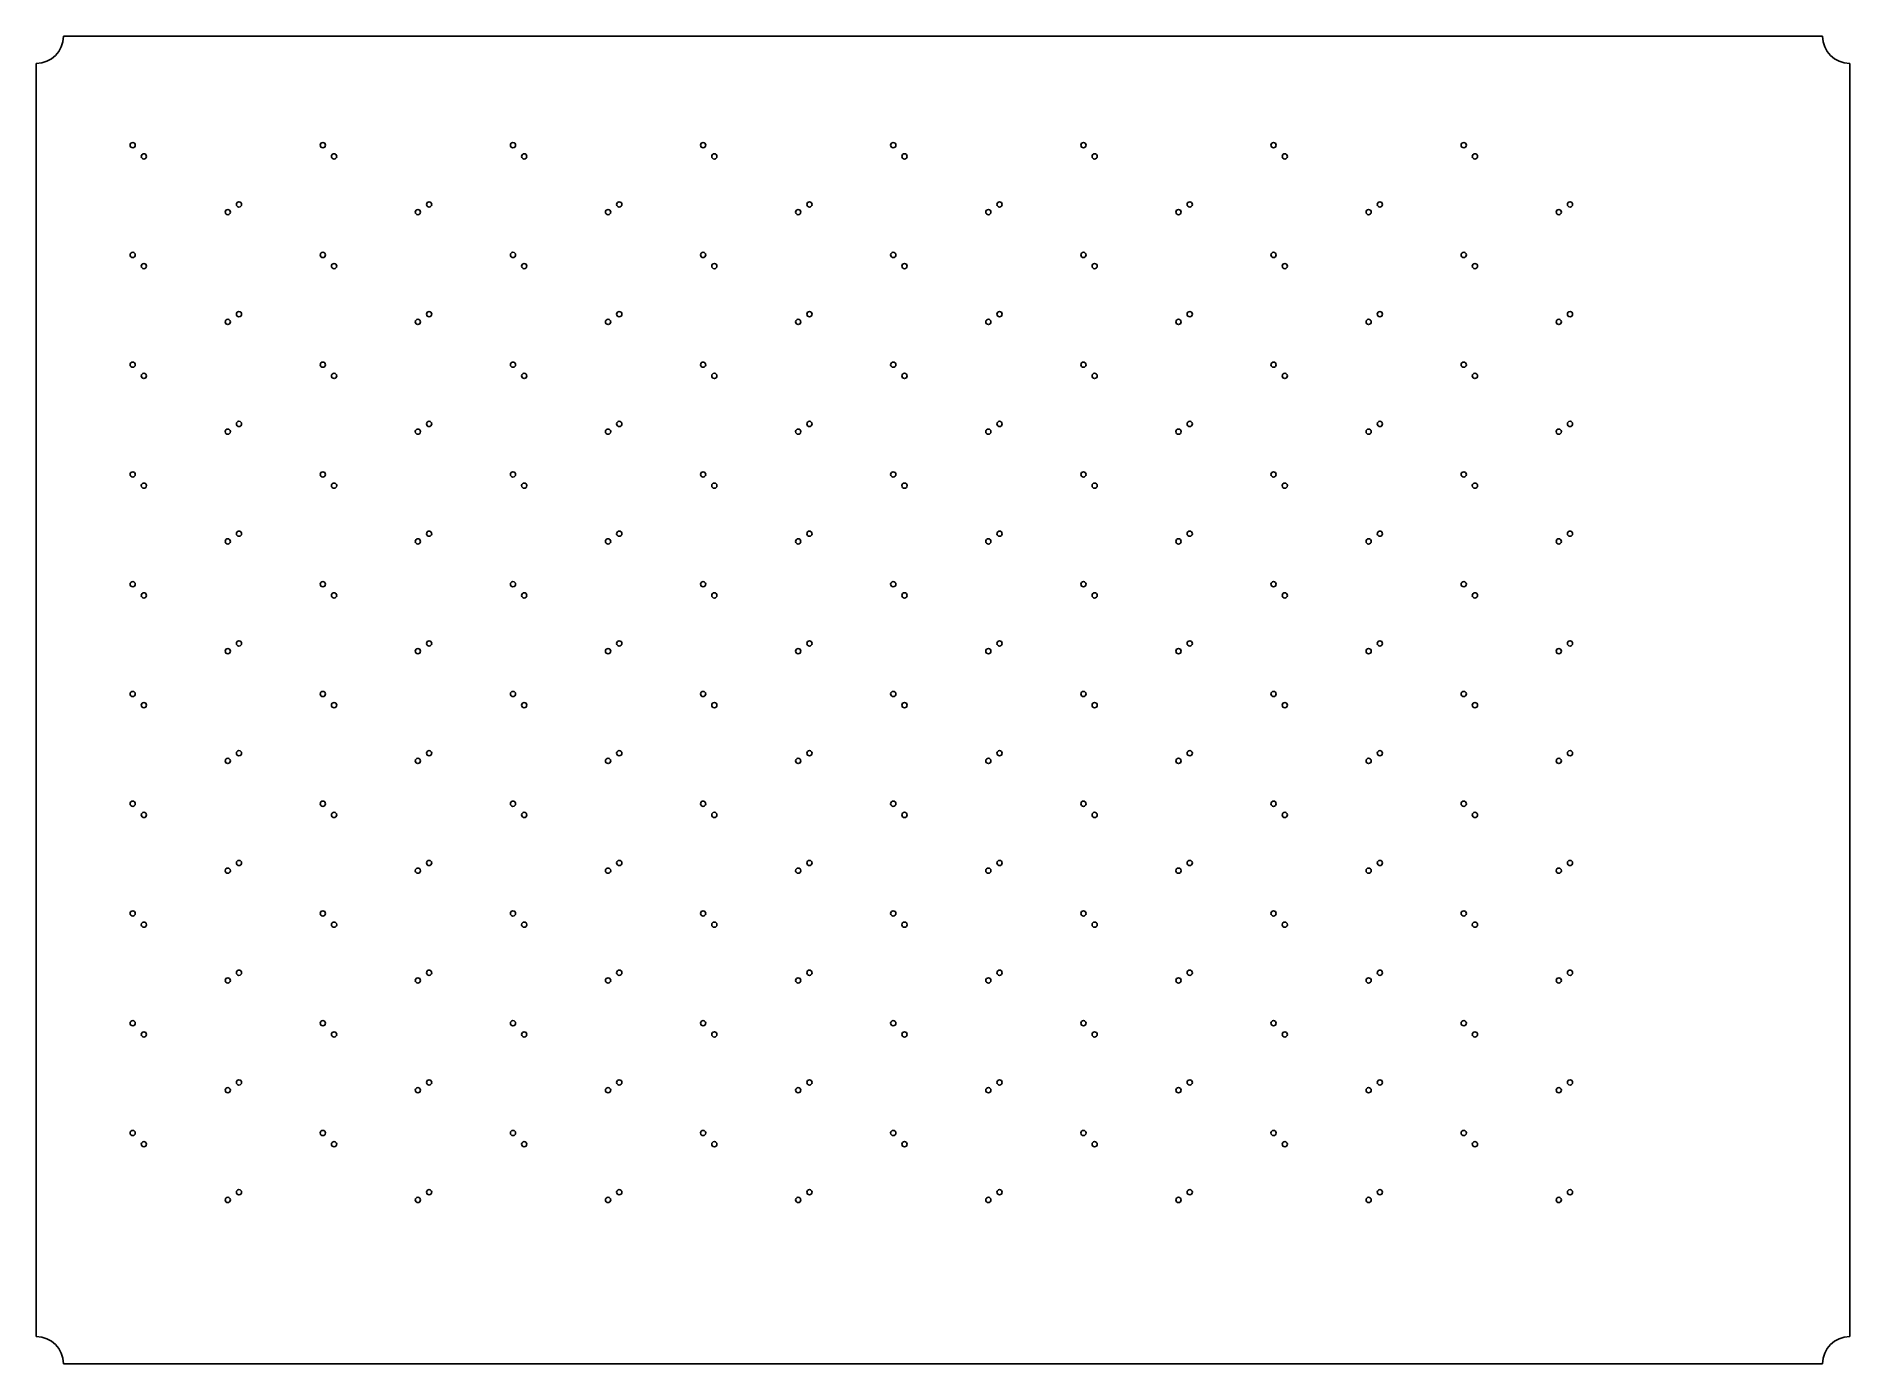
# Model space of a CAD drawing. Extents: x -49 to 54, y -38 to 38.
import ezdxf

# ---------------------------------------------------------------- set-up
doc = ezdxf.new("R2010")
doc.units = 0
doc.header["$MEASUREMENT"] = 0
doc.layers.add('20', color=53, linetype='CONTINUOUS')

msp = doc.modelspace()

# ---------------------------------------------------------------- linework, layer by layer
at = {"layer": '20'}
for p, q in [((52.85, 38), (-47.85, 38)), ((-49.4, 36.45), (-49.4, -36.45)), ((54.4, -36.45), (54.4, 36.45)), ((-47.85, -38), (52.85, -38))]:
    msp.add_line(p, q, dxfattribs=at)
for centre in [(-43.8808, 31.7645), (-43.2389, 31.1226), (-32.9971, 31.7645), (-32.3552, 31.1226), (-22.1134, 31.7645), (-21.4715, 31.1226), (-11.2296, 31.7645), (-10.5877, 31.1226), (-0.3459, 31.7645), (0.296, 31.1226), (10.5378, 31.7645), (11.1797, 31.1226), (21.4215, 31.7645), (22.0634, 31.1226), (32.3052, 31.7645), (32.9471, 31.1226), (-38.4389, 27.9309), (-37.7971, 28.3727), (-27.5552, 27.9309), (-26.9134, 28.3727), (-16.6715, 27.9309), (-16.0297, 28.3727), (-5.7877, 27.9309), (-5.1459, 28.3727), (5.096, 27.9309), (5.7378, 28.3727), (15.9797, 27.9309), (16.6215, 28.3727), (26.8634, 27.9309), (27.5052, 28.3727), (37.7471, 27.9309), (38.3889, 28.3727), (-43.8808, 25.4808), (-43.2389, 24.8389), (-32.9971, 25.4808), (-32.3552, 24.8389), (-22.1134, 25.4808), (-21.4715, 24.8389), (-11.2297, 25.4808), (-10.5878, 24.8389), (-0.3459, 25.4808), (0.2959, 24.8389), (10.5378, 25.4808), (11.1797, 24.8389), (21.4216, 25.4808), (22.0635, 24.8389), (32.3053, 25.4808), (32.9472, 24.8389), (-37.7971, 22.089), (-26.9134, 22.089), (-16.0297, 22.089), (-5.1459, 22.089), (5.7378, 22.089), (16.6215, 22.089), (27.5052, 22.089), (38.3889, 22.089), (-38.4389, 21.6472), (-27.5552, 21.6472), (-16.6715, 21.6472), (-5.7877, 21.6472), (5.096, 21.6472), (15.9797, 21.6472), (26.8634, 21.6472), (37.7471, 21.6472), (-43.8808, 19.1971), (-43.2389, 18.5552), (-32.9972, 19.1971), (-32.3553, 18.5552), (-22.1134, 19.1971), (-21.4715, 18.5552), (-11.2297, 19.1971), (-10.5878, 18.5552), (-0.3459, 19.1971), (0.296, 18.5552), (10.5378, 19.1971), (11.1797, 18.5552), (21.4216, 19.1971), (22.0635, 18.5552), (32.3053, 19.1971), (32.9472, 18.5552), (-37.7971, 15.8052), (-26.9134, 15.8052), (-16.0297, 15.8052), (-5.1459, 15.8052), (5.7378, 15.8052), (16.6215, 15.8052), (27.5052, 15.8052), (38.3889, 15.8052), (-38.4389, 15.3634), (-27.5552, 15.3634), (-16.6715, 15.3634), (-5.7877, 15.3634), (5.096, 15.3634), (15.9797, 15.3634), (26.8634, 15.3634), (37.7471, 15.3634), (-43.8808, 12.9134), (-32.9972, 12.9134), (-22.1134, 12.9134), (-11.2297, 12.9134), (-0.3459, 12.9134), (10.5378, 12.9134), (21.4216, 12.9134), (32.3053, 12.9134), (-43.2389, 12.2715), (-32.3553, 12.2715), (-21.4715, 12.2715), (-10.5878, 12.2715), (0.296, 12.2715), (11.1797, 12.2715), (22.0635, 12.2715), (32.9472, 12.2715), (-37.7971, 9.5215), (-26.9134, 9.5215), (-16.0297, 9.5215), (-5.1459, 9.5215), (5.7378, 9.5215), (16.6215, 9.5215), (27.5052, 9.5215), (38.3889, 9.5215), (-38.4389, 9.0797), (-27.5552, 9.0797), (-16.6715, 9.0797), (-5.7877, 9.0797), (5.096, 9.0797), (15.9797, 9.0797), (26.8634, 9.0797), (37.7471, 9.0797), (-43.8808, 6.6296), (-32.9972, 6.6296), (-22.1134, 6.6296), (-11.2297, 6.6296), (-0.3459, 6.6296), (10.5378, 6.6296), (21.4216, 6.6296), (32.3053, 6.6296), (-43.2389, 5.9877), (-32.3553, 5.9877), (-21.4715, 5.9877), (-10.5878, 5.9877), (0.296, 5.9877), (11.1797, 5.9877), (22.0635, 5.9877), (32.9472, 5.9877), (-37.7971, 3.2378), (-26.9134, 3.2378), (-16.0297, 3.2378), (-5.1459, 3.2378), (5.7378, 3.2378), (16.6215, 3.2378), (27.5052, 3.2378), (38.3889, 3.2378), (-38.4389, 2.796), (-27.5552, 2.796), (-16.6715, 2.796), (-5.7877, 2.796), (5.096, 2.796), (15.9797, 2.796), (26.8634, 2.796), (37.7471, 2.796), (-43.8808, 0.3459), (-32.9972, 0.3459), (-22.1134, 0.3459), (-11.2297, 0.3459), (-0.3459, 0.3459), (10.5378, 0.3459), (21.4216, 0.3459), (32.3053, 0.3459), (-43.2389, -0.296), (-32.3553, -0.296), (-21.4715, -0.296), (-10.5878, -0.296), (0.296, -0.296), (11.1797, -0.296), (22.0635, -0.296), (32.9472, -0.296), (-37.7971, -3.0459), (-26.9134, -3.0459), (-16.0297, -3.0459), (-5.1459, -3.0459), (5.7378, -3.0459), (16.6215, -3.0459), (27.5052, -3.0459), (38.3889, -3.0459), (-38.4389, -3.4877), (-27.5552, -3.4877), (-16.6715, -3.4877), (-5.7877, -3.4877), (5.096, -3.4877), (15.9797, -3.4877), (26.8634, -3.4877), (37.7471, -3.4877), (-43.8808, -5.9378), (-32.9972, -5.9378), (-22.1134, -5.9378), (-11.2297, -5.9378), (-0.3459, -5.9378), (10.5378, -5.9378), (21.4216, -5.9378), (32.3053, -5.9378), (-43.2389, -6.5797), (-32.3553, -6.5797), (-21.4715, -6.5797), (-10.5878, -6.5797), (0.296, -6.5797), (11.1797, -6.5797), (22.0635, -6.5797), (32.9472, -6.5797), (-37.7971, -9.3296), (-26.9134, -9.3296), (-16.0297, -9.3296), (-5.1459, -9.3296), (5.7378, -9.3296), (16.6215, -9.3296), (27.5052, -9.3296), (38.3889, -9.3296), (-38.4389, -9.7714), (-27.5552, -9.7714), (-16.6715, -9.7714), (-5.7877, -9.7714), (5.096, -9.7714), (15.9797, -9.7714), (26.8634, -9.7714), (37.7471, -9.7714), (-43.8808, -12.2215), (-32.9972, -12.2215), (-22.1134, -12.2215), (-11.2297, -12.2215), (-0.3459, -12.2215), (10.5378, -12.2215), (21.4216, -12.2215), (32.3053, -12.2215), (-43.2389, -12.8634), (-32.3553, -12.8634), (-21.4715, -12.8634), (-10.5878, -12.8634), (0.296, -12.8634), (11.1797, -12.8634), (22.0635, -12.8634), (32.9472, -12.8634), (-37.7971, -15.6134), (-26.9134, -15.6134), (-16.0297, -15.6134), (-5.1459, -15.6134), (5.7378, -15.6134), (16.6215, -15.6134), (27.5052, -15.6134), (38.3889, -15.6134), (-38.4389, -16.0552), (-27.5552, -16.0552), (-16.6715, -16.0552), (-5.7877, -16.0552), (5.096, -16.0552), (15.9797, -16.0552), (26.8634, -16.0552), (37.7471, -16.0552), (-43.8808, -18.5053), (-32.9972, -18.5053), (-22.1134, -18.5053), (-11.2297, -18.5053), (-0.3459, -18.5053), (10.5378, -18.5053), (21.4216, -18.5053), (32.3053, -18.5053), (-43.2389, -19.1472), (-32.3553, -19.1472), (-21.4715, -19.1472), (-10.5878, -19.1472), (0.296, -19.1472), (11.1797, -19.1472), (22.0635, -19.1472), (32.9472, -19.1472), (-37.7971, -21.8971), (-26.9134, -21.8971), (-16.0297, -21.8971), (-5.1459, -21.8971), (5.7378, -21.8971), (16.6215, -21.8971), (27.5052, -21.8971), (38.3889, -21.8971), (-38.4389, -22.3389), (-27.5552, -22.3389), (-16.6715, -22.3389), (-5.7877, -22.3389), (5.096, -22.3389), (15.9797, -22.3389), (26.8634, -22.3389), (37.7471, -22.3389), (-43.8808, -24.789), (-32.9972, -24.789), (-22.1134, -24.789), (-11.2297, -24.789), (-0.3459, -24.789), (10.5378, -24.789), (21.4216, -24.789), (32.3053, -24.789), (-43.2389, -25.4309), (-32.3553, -25.4309), (-21.4715, -25.4309), (-10.5878, -25.4309), (0.296, -25.4309), (11.1797, -25.4309), (22.0635, -25.4309), (32.9472, -25.4309), (-38.4389, -28.6226), (-37.7971, -28.1808), (-27.5552, -28.6226), (-26.9134, -28.1808), (-16.6715, -28.6226), (-16.0297, -28.1808), (-5.7877, -28.6226), (-5.1459, -28.1808), (5.096, -28.6226), (5.7378, -28.1808), (15.9797, -28.6226), (16.6215, -28.1808), (26.8634, -28.6226), (27.5052, -28.1808), (37.7471, -28.6226), (38.3889, -28.1808)]:
    msp.add_circle(centre, 0.15, dxfattribs=at)
for centre, start, end in [((-49.4, 38), 270, 0), ((54.4, 38), 180, 270), ((-49.4, -38), 0, 90), ((54.4, -38), 90, 180)]:
    msp.add_arc(centre, 1.55, start, end, dxfattribs=at)

doc.saveas('drawing.dxf')
